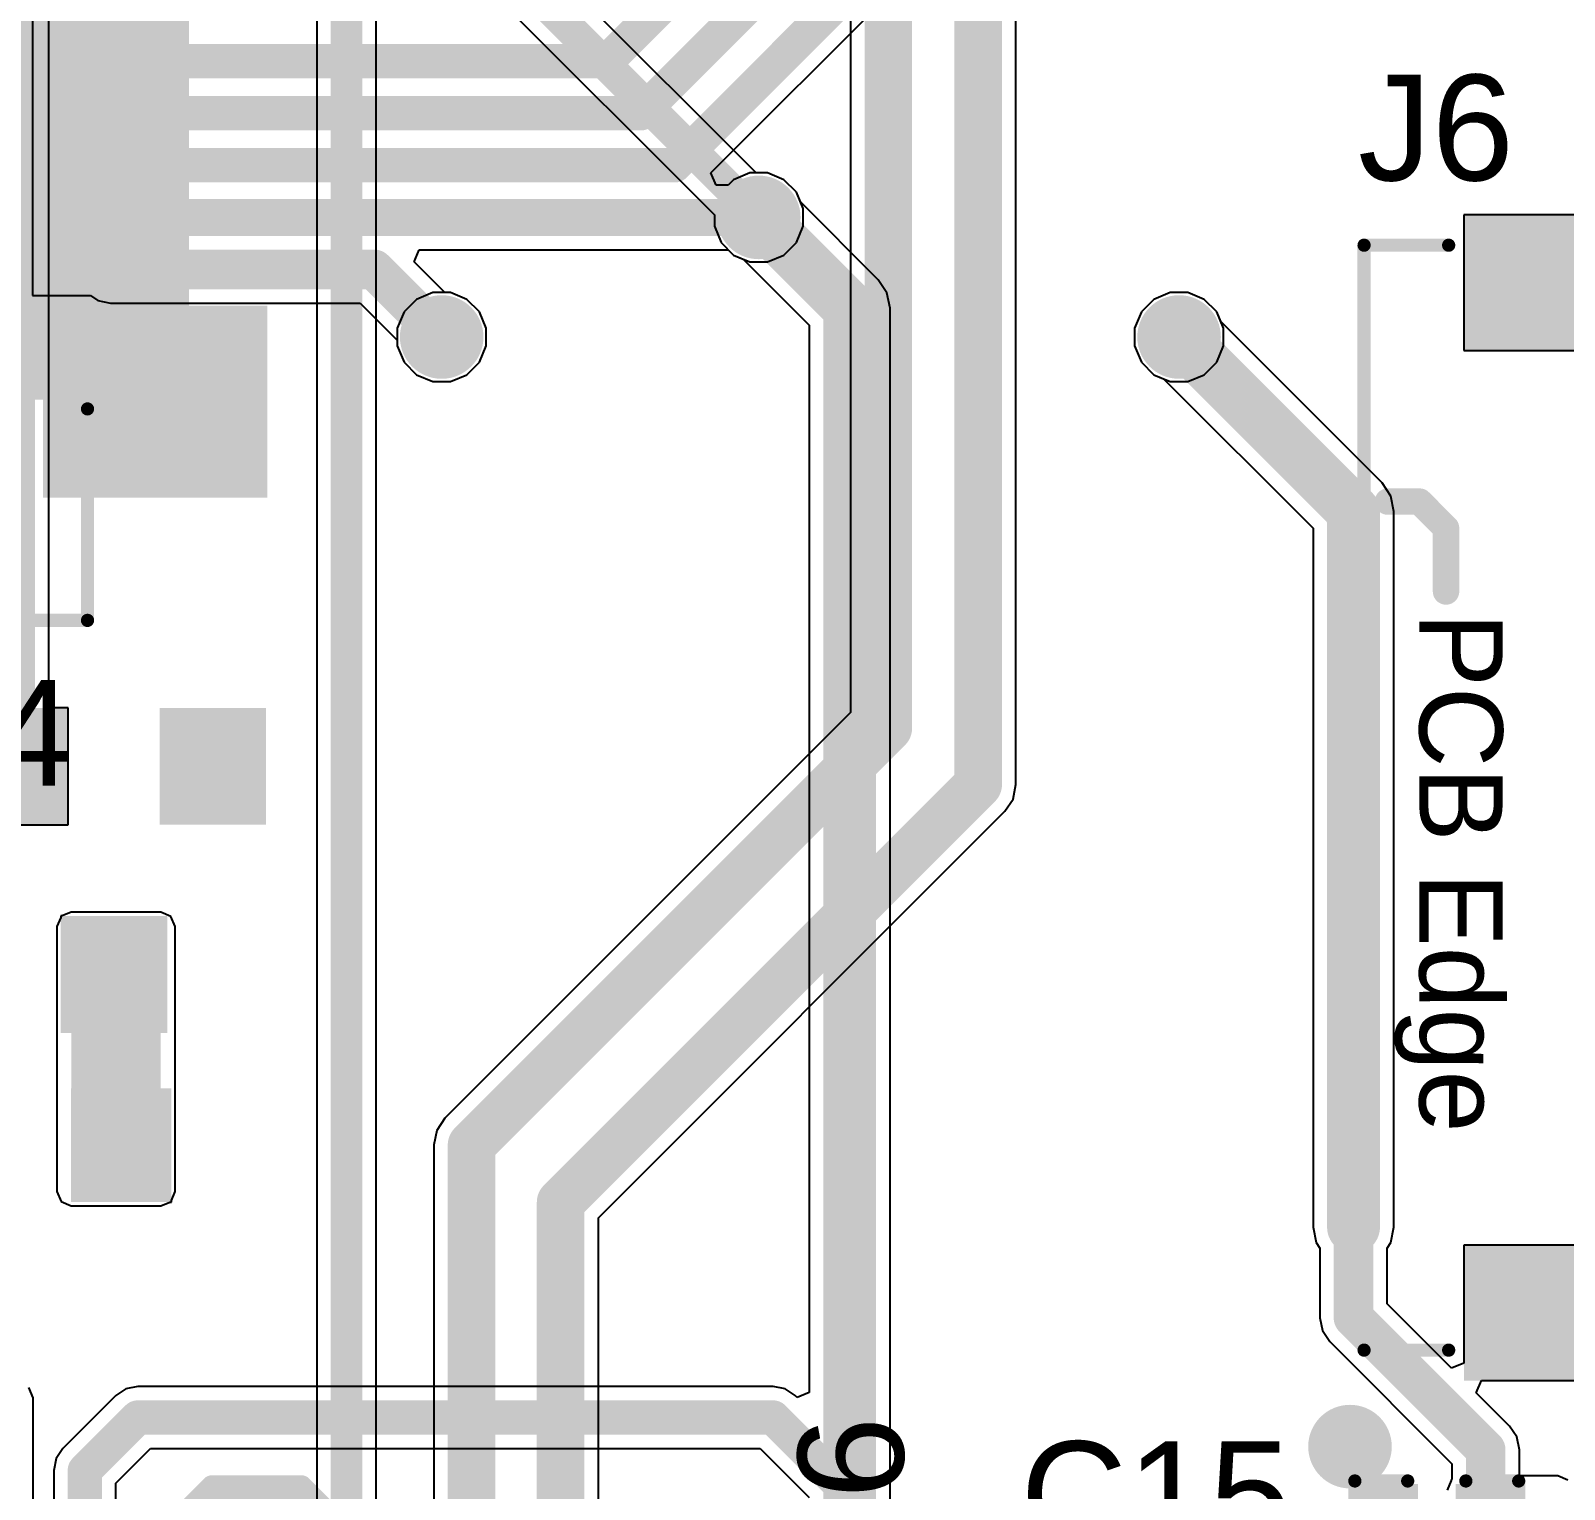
# Model space of a CAD drawing. Header units: millimetres. Extents: x -0.27 to 3.94, y -1.19 to 3.
# Drawn here: x 2.444 to 3.025, y 1.048 to 1.6 of the extents above; entities that cross this region are included whole.
import ezdxf

# ---------------------------------------------------------------- set-up
doc = ezdxf.new("R2010")
doc.units = ezdxf.units.MM
doc.header["$MEASUREMENT"] = 0
for name, color, linetype in [('BottomLayer', 5, 'Continuous'), ('BottomPaste', 16, 'Continuous'), ('BottomSolder', 6, 'Continuous'), ('TopLayer', 1, 'Continuous'), ('TopOverlay', 2, 'Continuous'), ('TopPaste', 8, 'Continuous'), ('TopSolder', 216, 'Continuous'), ('ViaHoleLayer', 16, 'Continuous')]:
    doc.layers.add(name, color=color, linetype=linetype)
doc.styles.add('Arial', font='arial.ttf', dxfattribs={"height": 0.2})

# ---------------------------------------------------------------- blocks, each defined once
blk = doc.blocks.new('R___0603_B_50')
at = {"layer": 'BottomLayer'}
for points in [[(-0.045, -0.0175), (-0.045, 0.0175), (-0.015, 0.0175), (-0.015, -0.0175)], [(0.015, -0.0175), (0.015, 0.0175), (0.045, 0.0175), (0.045, -0.0175)]]:
    blk.add_hatch(color=5, dxfattribs=at).paths.add_polyline_path(points)
at = {"layer": 'BottomPaste'}
for points in [[(-0.045, -0.0175), (-0.045, 0.0175), (-0.015, 0.0175), (-0.015, -0.0175)], [(0.015, -0.0175), (0.015, 0.0175), (0.045, 0.0175), (0.045, -0.0175)]]:
    blk.add_hatch(color=16, dxfattribs=at).paths.add_polyline_path(points)
at = {"layer": 'BottomSolder'}
for points in [[(-0.049, -0.0215), (-0.049, 0.0215), (-0.011, 0.0215), (-0.011, -0.0215)], [(0.011, -0.0215), (0.011, 0.0215), (0.049, 0.0215), (0.049, -0.0215)]]:
    blk.add_hatch(color=6, dxfattribs=at).paths.add_polyline_path(points)
blk = doc.blocks.new('SOT_23_B_103')
at = {"layer": 'BottomLayer'}
for points in [[(-0.05354335, 0.05748035), (-0.02125985, 0.05748035), (-0.02125985, 0.02125985), (-0.05354335, 0.02125985)], [(0.02125985, 0.05748035), (0.05354335, 0.05748035), (0.05354335, 0.02125985), (0.02125985, 0.02125985)], [(-0.01614175, -0.02125985), (0.01614175, -0.02125985), (0.01614175, -0.05748035), (-0.01614175, -0.05748035)]]:
    blk.add_hatch(color=5, dxfattribs=at).paths.add_polyline_path(points)
at = {"layer": 'BottomPaste'}
for points in [[(-0.05354335, 0.05748035), (-0.02125985, 0.05748035), (-0.02125985, 0.02125985), (-0.05354335, 0.02125985)], [(0.02125985, 0.05748035), (0.05354335, 0.05748035), (0.05354335, 0.02125985), (0.02125985, 0.02125985)], [(-0.01614175, -0.02125985), (0.01614175, -0.02125985), (0.01614175, -0.05748035), (-0.01614175, -0.05748035)]]:
    blk.add_hatch(color=16, dxfattribs=at).paths.add_polyline_path(points)
at = {"layer": 'BottomSolder'}
for points in [[(-0.05754335, 0.06148035), (-0.01725985, 0.06148035), (-0.01725985, 0.01725985), (-0.05754335, 0.01725985)], [(0.01725985, 0.06148035), (0.05754335, 0.06148035), (0.05754335, 0.01725985), (0.01725985, 0.01725985)], [(-0.02014175, -0.01725985), (0.02014175, -0.01725985), (0.02014175, -0.06148035), (-0.02014175, -0.06148035)]]:
    blk.add_hatch(color=6, dxfattribs=at).paths.add_polyline_path(points)
blk = doc.blocks.new('T__________125')
at = {"layer": 'TopLayer'}
blk.add_hatch(color=1, dxfattribs=at).paths.add_polyline_path([(0.015, 0.03), (-0.015, 0.03), (-0.03, 0.015), (-0.03, -0.015), (-0.015, -0.03), (0.015, -0.03), (0.03, -0.015), (0.03, 0.015)])
at = {"layer": 'TopPaste'}
blk.add_hatch(color=8, dxfattribs=at).paths.add_polyline_path([(0.015, 0.03), (-0.015, 0.03), (-0.03, 0.015), (-0.03, -0.015), (-0.015, -0.03), (0.015, -0.03), (0.03, -0.015), (0.03, 0.015)])
at = {"layer": 'TopSolder'}
blk.add_hatch(color=216, dxfattribs=at).paths.add_polyline_path([(0.017, 0.034), (-0.017, 0.034), (-0.034, 0.017), (-0.034, -0.017), (-0.017, -0.034), (0.017, -0.034), (0.034, -0.017), (0.034, 0.017)])
at = {"layer": 'TopOverlay', "const_width": 0.007874}
for points in [[(-0.017, 0.037), (-0.037, 0.017)], [(-0.017, 0.037), (0.017, 0.037)], [(-0.017, 0.037), (0.017, 0.037)], [(0.017, 0.037), (0.037, 0.017)], [(-0.037, 0.017), (-0.037, -0.017)], [(0.037, 0.017), (0.037, -0.017)], [(-0.037, -0.017), (-0.017, -0.037)], [(0.037, -0.017), (0.017, -0.037)], [(-0.017, -0.037), (0.017, -0.037)], [(-0.017, -0.037), (0.017, -0.037)]]:
    blk.add_lwpolyline(points, dxfattribs=at)
at = {"layer": 'TopOverlay', "const_width": 0.003937}
for points in [[(-0.0189685, 0.037, 1), (-0.0150315, 0.037, 1)], [(-0.0189685, 0.037, 1), (-0.0150315, 0.037, 1)], [(-0.0189685, 0.037, 1), (-0.0150315, 0.037, 1)], [(0.0150315, 0.037, 1), (0.0189685, 0.037, 1)], [(0.0150315, 0.037, 1), (0.0189685, 0.037, 1)], [(0.0150315, 0.037, 1), (0.0189685, 0.037, 1)], [(-0.0389685, 0.017, 1), (-0.0350315, 0.017, 1)], [(-0.0389685, 0.017, 1), (-0.0350315, 0.017, 1)], [(0.0350315, 0.017, 1), (0.0389685, 0.017, 1)], [(0.0350315, 0.017, 1), (0.0389685, 0.017, 1)], [(-0.0389685, -0.017, 1), (-0.0350315, -0.017, 1)], [(-0.0389685, -0.017, 1), (-0.0350315, -0.017, 1)], [(0.0350315, -0.017, 1), (0.0389685, -0.017, 1)], [(0.0350315, -0.017, 1), (0.0389685, -0.017, 1)], [(-0.0189685, -0.037, 1), (-0.0150315, -0.037, 1)], [(-0.0189685, -0.037, 1), (-0.0150315, -0.037, 1)], [(-0.0189685, -0.037, 1), (-0.0150315, -0.037, 1)], [(0.0150315, -0.037, 1), (0.0189685, -0.037, 1)], [(0.0150315, -0.037, 1), (0.0189685, -0.037, 1)], [(0.0150315, -0.037, 1), (0.0189685, -0.037, 1)]]:
    blk.add_lwpolyline(points, format="xyb", close=True, dxfattribs=at)
blk = doc.blocks.new('S5B_ZR_SM4A_TF_LF__SN__141')
at = {"layer": 'TopLayer'}
for points in [[(-0.10433065, 0.0187008), (-0.13188975, 0.0187008), (-0.13188975, 0.125), (-0.10433065, 0.125)], [(-0.04527554999999999, 0.0187008), (-0.07283465, 0.0187008), (-0.07283465, 0.125), (-0.04527555, 0.125)], [(0.01377965000000001, 0.0187008), (-0.01377944999999999, 0.0187008), (-0.01377945000000001, 0.125), (0.01377964999999999, 0.125)], [(0.07283475, 0.0187008), (0.04527565000000001, 0.0187008), (0.04527564999999999, 0.125), (0.07283475, 0.125)], [(0.10433075, 0.125), (0.13188985, 0.125), (0.13188985, 0.0187008), (0.10433075, 0.0187008)], [(-0.17322835, -0.10925195), (-0.21653545, -0.10925195), (-0.21653545, -0.03444885), (-0.17322835, -0.03444885)], [(0.17322845, -0.03444885), (0.21653555, -0.03444885), (0.21653555, -0.10925195), (0.17322845, -0.10925195)]]:
    blk.add_hatch(color=1, dxfattribs=at).paths.add_polyline_path(points)
at = {"layer": 'TopPaste'}
for points in [[(-0.10433065, 0.0187008), (-0.13188975, 0.0187008), (-0.13188975, 0.125), (-0.10433065, 0.125)], [(-0.04527554999999999, 0.0187008), (-0.07283465, 0.0187008), (-0.07283465, 0.125), (-0.04527555, 0.125)], [(0.01377965000000001, 0.0187008), (-0.01377944999999999, 0.0187008), (-0.01377945000000001, 0.125), (0.01377964999999999, 0.125)], [(0.07283475, 0.0187008), (0.04527565000000001, 0.0187008), (0.04527564999999999, 0.125), (0.07283475, 0.125)], [(0.10433075, 0.125), (0.13188985, 0.125), (0.13188985, 0.0187008), (0.10433075, 0.0187008)], [(-0.17322835, -0.10925195), (-0.21653545, -0.10925195), (-0.21653545, -0.03444885), (-0.17322835, -0.03444885)], [(0.17322845, -0.03444885), (0.21653555, -0.03444885), (0.21653555, -0.10925195), (0.17322845, -0.10925195)]]:
    blk.add_hatch(color=8, dxfattribs=at).paths.add_polyline_path(points)
at = {"layer": 'TopSolder'}
for points in [[(-0.10033065, 0.0147008), (-0.13588975, 0.0147008), (-0.13588975, 0.129), (-0.10033065, 0.129)], [(-0.04127554999999999, 0.0147008), (-0.07683465, 0.0147008), (-0.07683465, 0.129), (-0.04127555000000001, 0.129)], [(0.01777965, 0.0147008), (-0.01777945, 0.0147008), (-0.01777945000000001, 0.129), (0.01777964999999999, 0.129)], [(0.07683475, 0.0147008), (0.04127565, 0.0147008), (0.04127565, 0.129), (0.07683475, 0.129)], [(0.10033075, 0.129), (0.13588985, 0.129), (0.13588985, 0.0147008), (0.10033075, 0.0147008)], [(-0.16922835, -0.11325195), (-0.22053545, -0.11325195), (-0.22053545, -0.03044885000000001), (-0.16922835, -0.03044884999999999)], [(0.16922845, -0.03044885), (0.22053555, -0.03044885), (0.22053555, -0.11325195), (0.16922845, -0.11325195)]]:
    blk.add_hatch(color=216, dxfattribs=at).paths.add_polyline_path(points)
at = {"layer": 'TopOverlay'}
for points, const_width in [([(-0.209, -0.024), (-0.209, 0.09)], 0.005), ([(-0.186, 0.09), (-0.209, 0.09)], 0.005), ([(0.2090001, 0.09), (0.1860001, 0.09)], 0.005), ([(0.2090001, -0.024), (0.2090001, 0.09)], 0.005), ([(0.1421103, 0.0718504), (0.1471103, 0.0768504)], 0.01), ([(0.1471103, 0.0668504), (0.1471103, 0.0768504)], 0.01), ([(0.1471103, 0.0668504), (0.1421103, 0.0718504)], 0.01), ([(-0.112, -0.13), (-0.102, -0.12)], 0.01), ([(-0.078, -0.12), (-0.102, -0.12)], 0.01), ([(-0.209, -0.151), (-0.209, -0.119)], 0.005), ([(0.209, -0.151), (0.209, -0.119)], 0.005), ([(-0.112, -0.142), (-0.112, -0.13)], 0.01), ([(0.209, -0.151), (-0.209, -0.151)], 0.005)]:
    blk.add_lwpolyline(points, dxfattribs=dict(at, const_width=const_width))
for points, const_width in [([(-0.21025, 0.09, 1), (-0.20775, 0.09, 1)], 0.0025), ([(-0.21025, 0.09, 1), (-0.20775, 0.09, 1)], 0.0025), ([(-0.18725, 0.09, 1), (-0.18475, 0.09, 1)], 0.0025), ([(0.1847501, 0.09, 1), (0.1872501, 0.09, 1)], 0.0025), ([(0.2077501, 0.09, 1), (0.2102501, 0.09, 1)], 0.0025), ([(0.2077501, 0.09, 1), (0.2102501, 0.09, 1)], 0.0025), ([(0.1446103, 0.0768504, 1), (0.1496103, 0.0768504, 1)], 0.005), ([(0.1446103, 0.0768504, 1), (0.1496103, 0.0768504, 1)], 0.005), ([(0.1396103, 0.0718504, 1), (0.1446103, 0.0718504, 1)], 0.005), ([(0.1396103, 0.0718504, 1), (0.1446103, 0.0718504, 1)], 0.005), ([(0.1446103, 0.0668504, 1), (0.1496103, 0.0668504, 1)], 0.005), ([(0.1446103, 0.0668504, 1), (0.1496103, 0.0668504, 1)], 0.005), ([(-0.21025, -0.024, 1), (-0.20775, -0.024, 1)], 0.0025), ([(0.2077501, -0.024, 1), (0.2102501, -0.024, 1)], 0.0025), ([(-0.1045, -0.12, 1), (-0.0995, -0.12, 1)], 0.005), ([(-0.1045, -0.12, 1), (-0.0995, -0.12, 1)], 0.005), ([(-0.0805, -0.12, 1), (-0.0755, -0.12, 1)], 0.005), ([(-0.21025, -0.119, 1), (-0.20775, -0.119, 1)], 0.0025), ([(0.20775, -0.119, 1), (0.21025, -0.119, 1)], 0.0025), ([(-0.1145, -0.13, 1), (-0.1095, -0.13, 1)], 0.005), ([(-0.1145, -0.13, 1), (-0.1095, -0.13, 1)], 0.005), ([(-0.1145, -0.142, 1), (-0.1095, -0.142, 1)], 0.005), ([(-0.21025, -0.151, 1), (-0.20775, -0.151, 1)], 0.0025), ([(-0.21025, -0.151, 1), (-0.20775, -0.151, 1)], 0.0025), ([(0.20775, -0.151, 1), (0.21025, -0.151, 1)], 0.0025), ([(0.20775, -0.151, 1), (0.21025, -0.151, 1)], 0.0025)]:
    blk.add_lwpolyline(points, format="xyb", close=True, dxfattribs=dict(at, const_width=const_width))
blk.add_text('PCB Edge', height=0.0314961, dxfattribs=at).set_placement((-0.07, -0.1300636))
blk = doc.blocks.new('AFC01_S20FCC_00_143')
at = {"layer": 'TopLayer'}
for points in [[(0.0748032, 0.02716545), (0.0629922, 0.02716545), (0.0629922, 0.07834655), (0.0748032, 0.07834655)], [(0.0944883, 0.02716545), (0.0826773, 0.02716545), (0.0826773, 0.07834655), (0.0944883, 0.07834655)], [(0.1141733, 0.02716545), (0.1023623, 0.02716545), (0.1023623, 0.07834655), (0.1141733, 0.07834655)], [(0.1338584, 0.02716545), (0.1220474, 0.02716545), (0.1220474, 0.07834655), (0.1338584, 0.07834655)], [(0.1535434, 0.02716545), (0.1417324, 0.02716545), (0.1417324, 0.07834655), (0.1535434, 0.07834655)], [(0.1732285, 0.02716545), (0.1614175, 0.02716545), (0.1614175, 0.07834655), (0.1732285, 0.07834655)], [(0.1929136, 0.02716545), (0.1811026, 0.02716545), (0.1811026, 0.07834655), (0.1929136, 0.07834655)]]:
    blk.add_hatch(color=1, dxfattribs=at).paths.add_polyline_path(points)
at = {"layer": 'TopPaste'}
for points in [[(0.0748032, 0.02716545), (0.0629922, 0.02716545), (0.0629922, 0.07834655), (0.0748032, 0.07834655)], [(0.0944883, 0.02716545), (0.0826773, 0.02716545), (0.0826773, 0.07834655), (0.0944883, 0.07834655)], [(0.1141733, 0.02716545), (0.1023623, 0.02716545), (0.1023623, 0.07834655), (0.1141733, 0.07834655)], [(0.1338584, 0.02716545), (0.1220474, 0.02716545), (0.1220474, 0.07834655), (0.1338584, 0.07834655)], [(0.1535434, 0.02716545), (0.1417324, 0.02716545), (0.1417324, 0.07834655), (0.1535434, 0.07834655)], [(0.1732285, 0.02716545), (0.1614175, 0.02716545), (0.1614175, 0.07834655), (0.1732285, 0.07834655)], [(0.1929136, 0.02716545), (0.1811026, 0.02716545), (0.1811026, 0.07834655), (0.1929136, 0.07834655)]]:
    blk.add_hatch(color=8, dxfattribs=at).paths.add_polyline_path(points)
at = {"layer": 'TopSolder'}
for points in [[(0.0591181, 0.02316545), (0.0393071, 0.02316545), (0.0393071, 0.08234655), (0.0591181, 0.08234655)], [(0.0788032, 0.02316545), (0.0589922, 0.02316545), (0.0589922, 0.08234655), (0.0788032, 0.08234655)], [(0.0984883, 0.02316545), (0.0786773, 0.02316545), (0.0786773, 0.08234655), (0.0984883, 0.08234655)], [(0.1181733, 0.02316545), (0.0983623, 0.02316545), (0.0983623, 0.08234655), (0.1181733, 0.08234655)], [(0.1378584, 0.02316545), (0.1180474, 0.02316545), (0.1180474, 0.08234655), (0.1378584, 0.08234655)], [(0.1575434, 0.02316545), (0.1377324, 0.02316545), (0.1377324, 0.08234655), (0.1575434, 0.08234655)], [(0.1772285, 0.02316545), (0.1574175, 0.02316545), (0.1574175, 0.08234655), (0.1772285, 0.08234655)], [(0.1969136, 0.02316545), (0.1771026, 0.02316545), (0.1771026, 0.08234655), (0.1969136, 0.08234655)]]:
    blk.add_hatch(color=216, dxfattribs=at).paths.add_polyline_path(points)
at = {"layer": 'TopOverlay', "const_width": 0.005}
for points in [[(0.2804255, 0.044), (0.2004255, 0.044)], [(0.2804255, 0.001), (0.2804255, 0.044)]]:
    blk.add_lwpolyline(points, dxfattribs=at)
at = {"layer": 'TopOverlay', "const_width": 0.0025}
for points in [[(0.1991755, 0.044, 1), (0.2016755, 0.044, 1)], [(0.2791755, 0.044, 1), (0.2816755, 0.044, 1)], [(0.2791755, 0.044, 1), (0.2816755, 0.044, 1)]]:
    blk.add_lwpolyline(points, format="xyb", close=True, dxfattribs=at)
blk = doc.blocks.new('C___0402_226')
at = {"layer": 'TopLayer'}
for points in [[(-0.0275, -0.0125), (-0.0275, 0.0125), (-0.009499999999999998, 0.0125), (-0.009500000000000001, -0.0125)], [(0.009499999999999998, -0.0125), (0.009500000000000001, 0.0125), (0.0275, 0.0125), (0.0275, -0.0125)]]:
    blk.add_hatch(color=1, dxfattribs=at).paths.add_polyline_path(points)
at = {"layer": 'TopPaste'}
for points in [[(-0.0275, -0.0125), (-0.0275, 0.0125), (-0.009499999999999998, 0.0125), (-0.009500000000000001, -0.0125)], [(0.009499999999999998, -0.0125), (0.009500000000000001, 0.0125), (0.0275, 0.0125), (0.0275, -0.0125)]]:
    blk.add_hatch(color=8, dxfattribs=at).paths.add_polyline_path(points)
at = {"layer": 'TopSolder'}
for points in [[(-0.0298622, -0.0148622), (-0.0298622, 0.0148622), (-0.007137799999999999, 0.0148622), (-0.007137800000000001, -0.0148622)], [(0.007137799999999999, -0.0148622), (0.007137800000000001, 0.0148622), (0.0298622, 0.0148622), (0.0298622, -0.0148622)]]:
    blk.add_hatch(color=216, dxfattribs=at).paths.add_polyline_path(points)
at = {"layer": 'TopOverlay', "const_width": 0.005}
for points in [[(-0.031, 0.016), (-0.011, 0.016)], [(-0.031, -0.016), (-0.031, 0.016)], [(0.011, 0.016), (0.031, 0.016)], [(0.031, -0.016), (0.031, 0.016)], [(-0.031, -0.016), (-0.011, -0.016)], [(0.011, -0.016), (0.031, -0.016)]]:
    blk.add_lwpolyline(points, dxfattribs=at)
at = {"layer": 'TopOverlay', "const_width": 0.0025}
for points in [[(-0.03225, 0.016, 1), (-0.02975, 0.016, 1)], [(-0.03225, 0.016, 1), (-0.02975, 0.016, 1)], [(-0.01225, 0.016, 1), (-0.00975, 0.016, 1)], [(0.00975, 0.016, 1), (0.01225, 0.016, 1)], [(0.02975, 0.016, 1), (0.03225, 0.016, 1)], [(0.02975, 0.016, 1), (0.03225, 0.016, 1)], [(-0.03225, -0.016, 1), (-0.02975, -0.016, 1)], [(-0.03225, -0.016, 1), (-0.02975, -0.016, 1)], [(-0.01225, -0.016, 1), (-0.00975, -0.016, 1)], [(0.00975, -0.016, 1), (0.01225, -0.016, 1)], [(0.02975, -0.016, 1), (0.03225, -0.016, 1)], [(0.02975, -0.016, 1), (0.03225, -0.016, 1)]]:
    blk.add_lwpolyline(points, format="xyb", close=True, dxfattribs=at)

msp = doc.modelspace()

# ---------------------------------------------------------------- hatches: boundary and pattern name
at = {"layer": 'BottomLayer'}
h = msp.add_hatch(color=5, dxfattribs=at)
edge = h.paths.add_edge_path()
edge.add_arc((2.719977, 1.5290237), 0.011811, 0, 360)
h = msp.add_hatch(color=5, dxfattribs=at)
edge = h.paths.add_edge_path()
edge.add_arc((2.6000005, 1.4837717), 0.011811, 0, 360)
h = msp.add_hatch(color=5, dxfattribs=at)
edge = h.paths.add_edge_path()
edge.add_arc((2.8790005, 1.4837717), 0.011811, 0, 360)
h = msp.add_hatch(color=5, dxfattribs=at)
edge = h.paths.add_edge_path()
edge.add_arc((2.4747565, 1.4424331), 0.011811, 0, 360)
h = msp.add_hatch(color=5, dxfattribs=at)
edge = h.paths.add_edge_path()
edge.add_arc((2.5170005, 1.4430002), 0.011811, 0, 360)
msp.add_hatch(color=5, dxfattribs=at).paths.add_polyline_path([(2.4598587, 1.1605002), (2.4937407, 1.1605002), (2.4937407, 1.2607404), (2.4598587, 1.2607404)])
h = msp.add_hatch(color=5, dxfattribs=at)
edge = h.paths.add_edge_path()
edge.add_arc((2.9436669, 1.064), 0.011811, 0, 360)
at = {"layer": 'BottomSolder'}
h = msp.add_hatch(color=6, dxfattribs=at)
edge = h.paths.add_edge_path()
edge.add_arc((2.719977, 1.5290237), 0.015811, 0, 360)
h = msp.add_hatch(color=6, dxfattribs=at)
edge = h.paths.add_edge_path()
edge.add_arc((2.6000005, 1.4837717), 0.015811, 0, 360)
h = msp.add_hatch(color=6, dxfattribs=at)
edge = h.paths.add_edge_path()
edge.add_arc((2.8790005, 1.4837717), 0.015811, 0, 360)
h = msp.add_hatch(color=6, dxfattribs=at)
edge = h.paths.add_edge_path()
edge.add_arc((2.4747565, 1.4424331), 0.015811, 0, 360)
h = msp.add_hatch(color=6, dxfattribs=at)
edge = h.paths.add_edge_path()
edge.add_arc((2.5170005, 1.4430002), 0.015811, 0, 360)
h = msp.add_hatch(color=6, dxfattribs=at)
edge = h.paths.add_edge_path()
edge.add_arc((2.9436669, 1.064), 0.015811, 0, 360)
at = {"layer": 'TopLayer'}
h = msp.add_hatch(color=1, dxfattribs=at)
edge = h.paths.add_edge_path()
edge.add_arc((2.719977, 1.5290237), 0.011811, 0, 360)
msp.add_hatch(color=1, dxfattribs=at).paths.add_polyline_path([(2.4491659, 1.4230002), (2.5340005, 1.4230002), (2.5340005, 1.4955826), (2.4491659, 1.4955826)])
h = msp.add_hatch(color=1, dxfattribs=at)
edge = h.paths.add_edge_path()
edge.add_arc((2.6000005, 1.4837717), 0.011811, 0, 360)
h = msp.add_hatch(color=1, dxfattribs=at)
edge = h.paths.add_edge_path()
edge.add_arc((2.8790005, 1.4837717), 0.011811, 0, 360)
h = msp.add_hatch(color=1, dxfattribs=at)
edge = h.paths.add_edge_path()
edge.add_arc((2.4747565, 1.4424331), 0.011811, 0, 360)
h = msp.add_hatch(color=1, dxfattribs=at)
edge = h.paths.add_edge_path()
edge.add_arc((2.5170005, 1.4430002), 0.011811, 0, 360)
h = msp.add_hatch(color=1, dxfattribs=at)
edge = h.paths.add_edge_path()
edge.add_arc((2.9436669, 1.064), 0.011811, 0, 360)
at = {"layer": 'TopSolder'}
h = msp.add_hatch(color=216, dxfattribs=at)
edge = h.paths.add_edge_path()
edge.add_arc((2.719977, 1.5290237), 0.015811, 0, 360)
h = msp.add_hatch(color=216, dxfattribs=at)
edge = h.paths.add_edge_path()
edge.add_arc((2.6000005, 1.4837717), 0.015811, 0, 360)
h = msp.add_hatch(color=216, dxfattribs=at)
edge = h.paths.add_edge_path()
edge.add_arc((2.8790005, 1.4837717), 0.015811, 0, 360)
h = msp.add_hatch(color=216, dxfattribs=at)
edge = h.paths.add_edge_path()
edge.add_arc((2.4747565, 1.4424331), 0.015811, 0, 360)
h = msp.add_hatch(color=216, dxfattribs=at)
edge = h.paths.add_edge_path()
edge.add_arc((2.5170005, 1.4430002), 0.015811, 0, 360)
h = msp.add_hatch(color=216, dxfattribs=at)
edge = h.paths.add_edge_path()
edge.add_arc((2.9436669, 1.064), 0.015811, 0, 360)
at = {"layer": 'ViaHoleLayer'}
h = msp.add_hatch(color=16, dxfattribs=at)
edge = h.paths.add_edge_path()
edge.add_arc((2.719977, 1.5290237), 0.0059055, 0, 360)
h = msp.add_hatch(color=16, dxfattribs=at)
edge = h.paths.add_edge_path()
edge.add_arc((2.6000005, 1.4837717), 0.0059055, 0, 360)
h = msp.add_hatch(color=16, dxfattribs=at)
edge = h.paths.add_edge_path()
edge.add_arc((2.8790005, 1.4837717), 0.0059055, 0, 360)
h = msp.add_hatch(color=16, dxfattribs=at)
edge = h.paths.add_edge_path()
edge.add_arc((2.4747565, 1.4424331), 0.0059055, 0, 360)
h = msp.add_hatch(color=16, dxfattribs=at)
edge = h.paths.add_edge_path()
edge.add_arc((2.5170005, 1.4430002), 0.0059055, 0, 360)
h = msp.add_hatch(color=16, dxfattribs=at)
edge = h.paths.add_edge_path()
edge.add_arc((2.9436669, 1.064), 0.0059055, 0, 360)

# ---------------------------------------------------------------- linework, layer by layer
at = {"layer": 'BottomLayer'}
for p, q in [((2.8172748, 1.3144462), (2.8172748, 1.9214837)), ((2.7547262, 1.8950875), (2.7547262, 1.3417192)), ((2.552785, 1.6764415), (2.552785, 0.9716458)), ((2.575216, 0.9670007), (2.575216, 1.6764415)), ((2.4513438, 1.3434805), (2.4513438, 1.6252815)), ((2.7190271, 1.5458347), (2.637216, 1.6276459)), ((2.6180699, 1.6150696), (2.703166, 1.5299736)), ((2.7233209, 1.5458347), (2.7190271, 1.5458347)), ((2.7294996, 1.5432753), (2.7233209, 1.5458347)), ((2.7342286, 1.5385463), (2.7294996, 1.5432753)), ((2.736788, 1.5323676), (2.7342286, 1.5385463)), ((2.736788, 1.5256798), (2.736788, 1.5323676)), ((2.703166, 1.5299736), (2.703166, 1.5256798)), ((2.703166, 1.5256798), (2.7057254, 1.5195011)), ((2.7342286, 1.5195011), (2.736788, 1.5256798)), ((2.7057254, 1.5195011), (2.7104544, 1.5147721)), ((2.7104544, 1.5147721), (2.7166331, 1.5122127)), ((2.7233209, 1.5122127), (2.7294996, 1.5147721)), ((2.7294996, 1.5147721), (2.7342286, 1.5195011)), ((2.7166331, 1.5122127), (2.7233209, 1.5122127)), ((2.5904779, 1.4980233), (2.5857489, 1.4932943)), ((2.5966566, 1.5005827), (2.5904779, 1.4980233)), ((2.6033444, 1.5005827), (2.5966566, 1.5005827)), ((2.6095231, 1.4980233), (2.6033444, 1.5005827)), ((2.6142521, 1.4932943), (2.6095231, 1.4980233)), ((2.8694779, 1.4980233), (2.8647489, 1.4932943)), ((2.8756566, 1.5005827), (2.8694779, 1.4980233)), ((2.8823444, 1.5005827), (2.8756566, 1.5005827)), ((2.8885231, 1.4980233), (2.8823444, 1.5005827)), ((2.8932521, 1.4932943), (2.8885231, 1.4980233)), ((2.5857489, 1.4932943), (2.5831895, 1.4871156)), ((2.6168115, 1.4871156), (2.6142521, 1.4932943)), ((2.8647489, 1.4932943), (2.8621895, 1.4871156)), ((2.8958115, 1.4871156), (2.8932521, 1.4932943)), ((2.5831895, 1.4871156), (2.5831895, 1.4804278)), ((2.6168115, 1.4804278), (2.6168115, 1.4871156)), ((2.8621895, 1.4871156), (2.8621895, 1.4804278)), ((2.8958115, 1.4804278), (2.8958115, 1.4871156)), ((2.5831895, 1.4804278), (2.5857489, 1.4742491)), ((2.6142521, 1.4742491), (2.6168115, 1.4804278)), ((2.8621895, 1.4804278), (2.8647489, 1.4742491)), ((2.8932521, 1.4742491), (2.8958115, 1.4804278)), ((2.5857489, 1.4742491), (2.5904779, 1.4695201)), ((2.6095231, 1.4695201), (2.6142521, 1.4742491)), ((2.8647489, 1.4742491), (2.8694779, 1.4695201)), ((2.8885231, 1.4695201), (2.8932521, 1.4742491)), ((2.5904779, 1.4695201), (2.5966566, 1.4669607)), ((2.6033444, 1.4669607), (2.6095231, 1.4695201)), ((2.8694779, 1.4695201), (2.8756566, 1.4669607)), ((2.8823444, 1.4669607), (2.8885231, 1.4695201)), ((2.5966566, 1.4669607), (2.6033444, 1.4669607)), ((2.8756566, 1.4669607), (2.8823444, 1.4669607)), ((2.4587406, 1.3434805), (2.4513438, 1.3434805)), ((2.4587406, 1.2992601), (2.4587406, 1.3434805)), ((2.7547262, 1.3417192), (2.601205, 1.1881981)), ((2.8161882, 1.3089836), (2.8172748, 1.3144462)), ((2.813094, 1.3043527), (2.8161882, 1.3089836)), ((2.6592748, 1.1505335), (2.8130937, 1.3043525)), ((2.8130937, 1.3043525), (2.813094, 1.3043527)), ((2.4184572, 1.2992601), (2.4587406, 1.2992601)), ((2.4598587, 1.2661524), (2.4564495, 1.2647403)), ((2.4937407, 1.2661524), (2.4598587, 1.2661524)), ((2.4975676, 1.2645673), (2.4937407, 1.2661524)), ((2.4558588, 1.2641496), (2.4544467, 1.2607404)), ((2.4544467, 1.2607404), (2.4544467, 1.1605002)), ((2.4564495, 1.2647403), (2.4558588, 1.2647403)), ((2.4558588, 1.2647403), (2.4558588, 1.2641496)), ((2.4991527, 1.2607404), (2.4975676, 1.2645673)), ((2.4991527, 1.1605002), (2.4991527, 1.2607404)), ((2.601205, 1.1881981), (2.5981108, 1.1835671)), ((2.5981108, 1.1835671), (2.5970241, 1.1781046)), ((2.5970241, 1.1781046), (2.5970242, 1.1781041)), ((2.5970242, 1.1781041), (2.5970242, 0.5299397)), ((2.4544467, 1.1605002), (2.4560318, 1.1566733)), ((2.4560318, 1.1566733), (2.4598587, 1.1550882)), ((2.4598587, 1.1550882), (2.4937407, 1.1550882)), ((2.4937407, 1.1550882), (2.4971497, 1.1565002)), ((2.4971497, 1.1565002), (2.4977407, 1.1565002)), ((2.4977407, 1.1570912), (2.4991527, 1.1605002)), ((2.4977407, 1.1565002), (2.4977407, 1.1570912)), ((2.6592748, 0.5454269), (2.6592748, 1.1505335)), ((2.4454125, 1.0825002), (2.4438274, 1.0863271)), ((2.4454125, 1.0086756), (2.4454125, 1.0825002))]:
    msp.add_line(p, q, dxfattribs=at)
for points, const_width in [([(2.8030005, 1.3144462), (2.8030005, 1.9214842)], 0.018), ([(2.7690005, 1.3358066), (2.7690005, 1.9010002)], 0.018), ([(2.5640005, 0.9670002), (2.5640005, 1.6890002)], 0.012), ([(2.4385989, 1.3213703), (2.4385989, 1.6252815)], 0.015), ([(2.6260005, 1.6230002), (2.719977, 1.5290237)], 0.012), ([(2.6112985, 1.1781046), (2.7690005, 1.3358066)], 0.018), ([(2.6450005, 1.1564462), (2.8030005, 1.3144462)], 0.018), ([(2.6112985, 0.5299392), (2.6112985, 1.1781046)], 0.018), ([(2.6450005, 0.5395142), (2.6450005, 1.1564462)], 0.018)]:
    msp.add_lwpolyline(points, dxfattribs=dict(at, const_width=const_width))
for points, const_width in [([(2.716977, 1.5290237, 1), (2.722977, 1.5290237, 1)], 0.006), ([(2.7645005, 1.3358066, 1), (2.7735005, 1.3358066, 1)], 0.009), ([(2.7645005, 1.3358066, 1), (2.7735005, 1.3358066, 1)], 0.009), ([(2.4348489, 1.3213703, 1), (2.4423489, 1.3213703, 1)], 0.0075), ([(2.7985005, 1.3144462, 1), (2.8075005, 1.3144462, 1)], 0.009), ([(2.7985005, 1.3144462, 1), (2.8075005, 1.3144462, 1)], 0.009), ([(2.6067985, 1.1781046, 1), (2.6157985, 1.1781046, 1)], 0.009), ([(2.6067985, 1.1781046, 1), (2.6157985, 1.1781046, 1)], 0.009), ([(2.6405005, 1.1564462, 1), (2.6495005, 1.1564462, 1)], 0.009), ([(2.6405005, 1.1564462, 1), (2.6495005, 1.1564462, 1)], 0.009)]:
    msp.add_lwpolyline(points, format="xyb", close=True, dxfattribs=dict(at, const_width=const_width))
at = {"layer": 'TopLayer'}
for p, q in [((2.7018865, 1.5458782), (2.8645789, 1.7085706)), ((2.445166, 1.6175671), (2.445166, 1.578197)), ((2.445166, 1.578197), (2.445166, 1.5388269)), ((2.7038, 1.5412588), (2.7018865, 1.5458782)), ((2.7166331, 1.5458347), (2.7104544, 1.5432753)), ((2.7233209, 1.5458347), (2.7166331, 1.5458347)), ((2.7294996, 1.5432753), (2.7233209, 1.5458347)), ((2.445166, 1.5388269), (2.445166, 1.4994568)), ((2.7084379, 1.5412588), (2.7038, 1.5412588)), ((2.7104544, 1.5432753), (2.7084379, 1.5412588)), ((2.7342286, 1.5385463), (2.7294996, 1.5432753)), ((2.7357457, 1.5348838), (2.7342286, 1.5385463)), ((2.7651725, 1.505457), (2.7357457, 1.5348838)), ((3.0695516, 1.5300357), (2.9867486, 1.5300357)), ((2.9867486, 1.5300357), (2.9867486, 1.4787287)), ((2.589627, 1.5121692), (2.5915405, 1.5167886)), ((2.5915405, 1.5167886), (2.7084379, 1.5167886)), ((2.7084379, 1.5167886), (2.7104544, 1.5147721)), ((2.7104544, 1.5147721), (2.7141169, 1.513255)), ((2.6012135, 1.5005827), (2.589627, 1.5121692)), ((2.7141169, 1.513255), (2.7390642, 1.4883077)), ((2.7684878, 1.5004953), (2.7651725, 1.505457)), ((2.445166, 1.4994568), (2.4670817, 1.4994568)), ((2.4670817, 1.4994568), (2.4698792, 1.4975875)), ((2.4698792, 1.4975875), (2.4747565, 1.4966174)), ((2.6033444, 1.5005827), (2.6012135, 1.5005827)), ((2.6095231, 1.4980233), (2.6033444, 1.5005827)), ((2.6142521, 1.4932943), (2.6095231, 1.4980233)), ((2.769652, 1.4946426), (2.7684878, 1.5004953)), ((2.8694779, 1.4980233), (2.8647489, 1.4932943)), ((2.8756566, 1.5005827), (2.8694779, 1.4980233)), ((2.8823444, 1.5005827), (2.8756566, 1.5005827)), ((2.8885231, 1.4980233), (2.8823444, 1.5005827)), ((2.8932521, 1.4932943), (2.8885231, 1.4980233)), ((2.4747565, 1.4966174), (2.5691308, 1.4966174)), ((2.5691308, 1.4966174), (2.5831895, 1.4825587)), ((2.6168115, 1.4871156), (2.6142521, 1.4932943)), ((2.769652, 0.9787477), (2.769652, 1.4946426)), ((2.8647489, 1.4932943), (2.8621895, 1.4871156)), ((2.8947692, 1.4896318), (2.8932521, 1.4932943)), ((2.6168115, 1.4804278), (2.6168115, 1.4871156)), ((2.7390642, 1.4883077), (2.7390642, 1.0844709)), ((2.8621895, 1.4871156), (2.8621895, 1.4804278)), ((2.9558149, 1.4285861), (2.8947692, 1.4896318)), ((2.5831895, 1.4825587), (2.5831895, 1.4804278)), ((2.5831895, 1.4804278), (2.5857489, 1.4742491)), ((2.6142521, 1.4742491), (2.6168115, 1.4804278)), ((2.8621895, 1.4804278), (2.8647489, 1.4742491)), ((2.5857489, 1.4742491), (2.5904779, 1.4695201)), ((2.6095231, 1.4695201), (2.6142521, 1.4742491)), ((2.8647489, 1.4742491), (2.8694779, 1.4695201)), ((2.9867486, 1.4787287), (3.0695516, 1.4787287)), ((2.5904779, 1.4695201), (2.5966566, 1.4669607)), ((2.6033444, 1.4669607), (2.6095231, 1.4695201)), ((2.8694779, 1.4695201), (2.8731404, 1.468003)), ((2.5966566, 1.4669607), (2.6033444, 1.4669607)), ((2.8731404, 1.468003), (2.9297066, 1.4114368)), ((2.9591302, 1.4236244), (2.9558149, 1.4285861)), ((2.9602944, 1.4177717), (2.9591302, 1.4236244)), ((2.9602944, 1.1470242), (2.9602944, 1.4177717)), ((2.9297066, 1.4114368), (2.9297066, 1.1470242)), ((2.9297066, 1.1470242), (2.9308708, 1.1411715)), ((2.9591302, 1.1411715), (2.9602944, 1.1470242)), ((2.9308708, 1.1411715), (2.9322556, 1.139099)), ((2.9322556, 1.139099), (2.9322556, 1.1127796)), ((2.9577454, 1.139099), (2.9591302, 1.1411715)), ((2.9577454, 1.1180587), (2.9577454, 1.139099)), ((3.0695516, 1.1402718), (2.9867486, 1.1402718)), ((2.9867486, 1.1402718), (2.9867486, 1.0955884)), ((2.9821292, 1.0936749), (2.9577454, 1.1180587)), ((2.9322556, 1.1127796), (2.9332257, 1.1079023)), ((2.9332257, 1.1079023), (2.9359885, 1.1037676)), ((2.9359885, 1.1037676), (2.9822556, 1.0575005)), ((2.9867486, 1.0955884), (2.9821292, 1.0936749)), ((2.4805134, 1.085833), (2.4767095, 1.0832913)), ((2.4850005, 1.0867255), (2.4805134, 1.085833)), ((2.72542, 1.0867255), (2.4850005, 1.0867255)), ((2.7299071, 1.085833), (2.72542, 1.0867255)), ((2.733711, 1.0832912), (2.7299071, 1.085833)), ((2.9914587, 1.0843454), (2.9933722, 1.0889648)), ((2.9933722, 1.0889648), (3.0695516, 1.0889648)), ((2.4767095, 1.0832913), (2.4567095, 1.0632912)), ((2.7344448, 1.0825574), (2.733711, 1.0832912)), ((2.7390642, 1.0844709), (2.7344448, 1.0825574)), ((3.0040125, 1.0717916), (2.9914587, 1.0843454)), ((3.0067753, 1.0676569), (3.0040125, 1.0717916)), ((2.4567095, 1.0632912), (2.4541677, 1.0594873)), ((2.4767258, 1.0501435), (2.4898573, 1.0632749)), ((2.4898573, 1.0632749), (2.7205633, 1.0632749)), ((2.7205633, 1.0632749), (2.7390642, 1.044774)), ((3.0077454, 1.0627796), (3.0067753, 1.0676569)), ((3.0077454, 1.0529122), (3.0077454, 1.0627796)), ((2.4541677, 1.0594873), (2.4532752, 1.0550002)), ((2.9822556, 1.0575005), (2.9822556, 1.0515002)), ((2.4532752, 1.0550002), (2.4532752, 0.93)), ((2.9820005, 1.0511371), (2.9804941, 1.0475002)), ((2.9822556, 1.0515002), (2.9820005, 1.0515002)), ((2.9820005, 1.0515002), (2.9820005, 1.0511371)), ((3.0223193, 1.0529122), (3.0077454, 1.0529122)), ((3.0261462, 1.0513271), (3.0223193, 1.0529122)), ((2.4767258, 0.9348567), (2.4767258, 1.0501435))]:
    msp.add_line(p, q, dxfattribs=at)
for points, const_width in [([(2.6625648, 1.5881025), (2.8051068, 1.7306445)], 0.013), ([(2.6753617, 1.5684174), (2.8306974, 1.7237531)], 0.013), ([(2.6881587, 1.5487324), (2.8562879, 1.7168616)], 0.013), ([(2.4747565, 1.5881025), (2.6625648, 1.5881025)], 0.013), ([(2.4747565, 1.5684174), (2.6753617, 1.5684174)], 0.013), ([(2.4747565, 1.5487324), (2.6881587, 1.5487324)], 0.013), ([(2.719977, 1.5290237), (2.7543581, 1.4946426)], 0.02), ([(2.4747801, 1.5290237), (2.719977, 1.5290237)], 0.014), ([(2.4747565, 1.5290473), (2.4747801, 1.5290237)], 0.012), ([(2.4747565, 1.5093623), (2.5744099, 1.5093623)], 0.015), ([(2.5744099, 1.5093623), (2.6000005, 1.4837717)], 0.015), ([(2.7543581, 0.9554856), (2.7543581, 1.4946426)], 0.02), ([(2.8790005, 1.4837717), (2.9450005, 1.4177717)], 0.02), ([(2.9450005, 1.1470242), (2.9450005, 1.4177717)], 0.02), ([(2.9450005, 1.1127796), (2.9450005, 1.1470242)], 0.015), ([(2.9450005, 1.1127796), (2.9950005, 1.0627796)], 0.015), ([(2.4650005, 1.0550002), (2.4850005, 1.0750002)], 0.013), ([(2.4850005, 1.0750002), (2.72542, 1.0750002)], 0.013), ([(2.72542, 1.0750002), (2.7547153, 1.0457049)], 0.013), ([(2.9950005, 1.0350002), (2.9950005, 1.0627796)], 0.015), ([(2.4650005, 0.93), (2.4650005, 1.0550002)], 0.013)]:
    msp.add_lwpolyline(points, dxfattribs=dict(at, const_width=const_width))
for points, const_width in [([(2.4715065, 1.5881025, 1), (2.4780065, 1.5881025, 1)], 0.0065), ([(2.6593148, 1.5881025, 1), (2.6658148, 1.5881025, 1)], 0.0065), ([(2.6593148, 1.5881025, 1), (2.6658148, 1.5881025, 1)], 0.0065), ([(2.4715065, 1.5684174, 1), (2.4780065, 1.5684174, 1)], 0.0065), ([(2.6721117, 1.5684174, 1), (2.6786117, 1.5684174, 1)], 0.0065), ([(2.6721117, 1.5684174, 1), (2.6786117, 1.5684174, 1)], 0.0065), ([(2.4715065, 1.5487324, 1), (2.4780065, 1.5487324, 1)], 0.0065), ([(2.6849087, 1.5487324, 1), (2.6914087, 1.5487324, 1)], 0.0065), ([(2.6849087, 1.5487324, 1), (2.6914087, 1.5487324, 1)], 0.0065), ([(2.714977, 1.5290237, 1), (2.724977, 1.5290237, 1)], 0.01), ([(2.4712801, 1.5290237, 1), (2.4782801, 1.5290237, 1)], 0.007), ([(2.4717565, 1.5290473, 1), (2.4777565, 1.5290473, 1)], 0.006), ([(2.4717801, 1.5290237, 1), (2.4777801, 1.5290237, 1)], 0.006), ([(2.716477, 1.5290237, 1), (2.723477, 1.5290237, 1)], 0.007), ([(2.4710065, 1.5093623, 1), (2.4785065, 1.5093623, 1)], 0.0075), ([(2.5706599, 1.5093623, 1), (2.5781599, 1.5093623, 1)], 0.0075), ([(2.5706599, 1.5093623, 1), (2.5781599, 1.5093623, 1)], 0.0075), ([(2.7493581, 1.4946426, 1), (2.7593581, 1.4946426, 1)], 0.01), ([(2.7493581, 1.4946426, 1), (2.7593581, 1.4946426, 1)], 0.01), ([(2.8740005, 1.4837717, 1), (2.8840005, 1.4837717, 1)], 0.01), ([(2.5962505, 1.4837717, 1), (2.6037505, 1.4837717, 1)], 0.0075), ([(2.9400005, 1.4177717, 1), (2.9500005, 1.4177717, 1)], 0.01), ([(2.9400005, 1.4177717, 1), (2.9500005, 1.4177717, 1)], 0.01), ([(2.9400005, 1.1470242, 1), (2.9500005, 1.1470242, 1)], 0.01), ([(2.9412505, 1.1470242, 1), (2.9487505, 1.1470242, 1)], 0.0075), ([(2.9412505, 1.1127796, 1), (2.9487505, 1.1127796, 1)], 0.0075), ([(2.9412505, 1.1127796, 1), (2.9487505, 1.1127796, 1)], 0.0075), ([(2.4817505, 1.0750002, 1), (2.4882505, 1.0750002, 1)], 0.0065), ([(2.4817505, 1.0750002, 1), (2.4882505, 1.0750002, 1)], 0.0065), ([(2.72217, 1.0750002, 1), (2.72867, 1.0750002, 1)], 0.0065), ([(2.72217, 1.0750002, 1), (2.72867, 1.0750002, 1)], 0.0065), ([(2.9912505, 1.0627796, 1), (2.9987505, 1.0627796, 1)], 0.0075), ([(2.9912505, 1.0627796, 1), (2.9987505, 1.0627796, 1)], 0.0075), ([(2.4617505, 1.0550002, 1), (2.4682505, 1.0550002, 1)], 0.0065), ([(2.4617505, 1.0550002, 1), (2.4682505, 1.0550002, 1)], 0.0065), ([(2.7514653, 1.0457049, 1), (2.7579653, 1.0457049, 1)], 0.0065)]:
    msp.add_lwpolyline(points, format="xyb", close=True, dxfattribs=dict(at, const_width=const_width))

# ---------------------------------------------------------------- block references
for name, p, rotation in [('AFC01_S20FCC_00_143', (2.4220005, 1.6570002), 270), ('S5B_ZR_SM4A_TF_LF__SN__141', (3.1000005, 1.3095003), 270), ('T__________125', (2.5300005, 1.0122049), 90)]:
    msp.add_blockref(name, p, dxfattribs=dict(rotation=rotation))
for name, p in [('SOT_23_B_103', (2.4760005, 1.2820002)), ('R___0603_B_50', (2.4487407, 1.1780002)), ('C___0402_226', (2.9765005, 1.0350002))]:
    msp.add_blockref(name, p)

# ---------------------------------------------------------------- texts
at = {"layer": 'TopOverlay', "style": 'Arial'}
for s, p in [('J6', (2.9466775, 1.5430065)), ('J4', (2.4016775, 1.3140065)), ('C15', (2.8190167, 1.0260067))]:
    msp.add_text(s, height=0.04, dxfattribs=at).set_placement(p)
msp.add_text('C16', height=0.04, rotation=90, dxfattribs=at).set_placement((2.7747736, 0.9728274))

doc.saveas('drawing.dxf')
